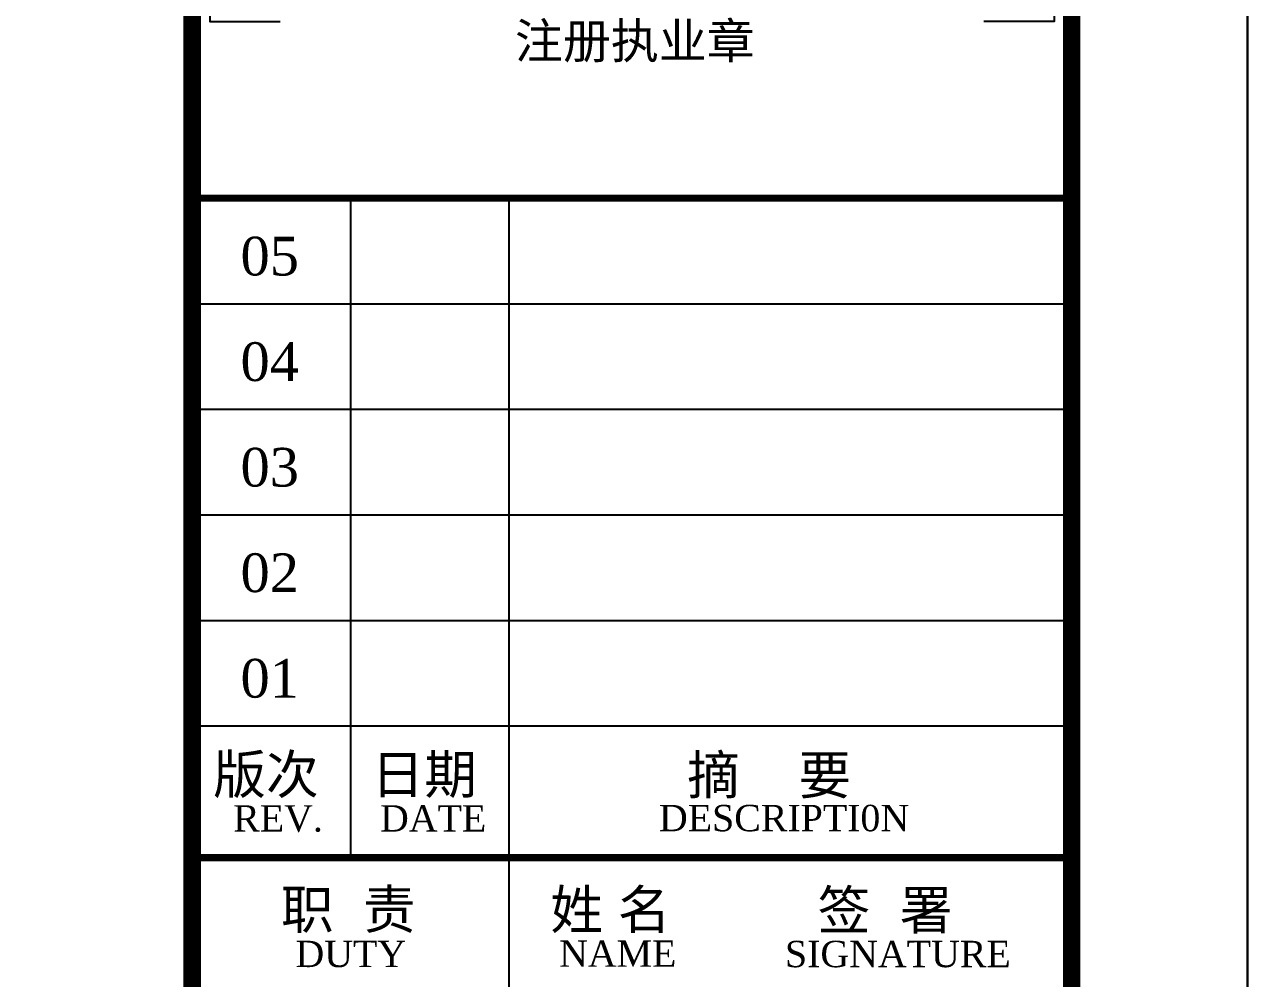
# Model space of a CAD drawing. Extents: x 498328 to 716449, y -893371 to -467753.
# Drawn here: x 603774 to 610727, y -805819 to -800395 of the extents above; entities that cross this region are included whole.
import ezdxf
from ezdxf.enums import TextEntityAlignment as Align

# ---------------------------------------------------------------- set-up
doc = ezdxf.new("R2010")
doc.units = 0
doc.header["$LTSCALE"] = 1000
doc.layers.get('0').update_dxf_attribs({"linetype": 'CONTINUOUS'})
for name, color, linetype in [('PUB_TITLE', 4, 'CONTINUOUS'), ('TK-PUBLIC', 7, 'CONTINUOUS'), ('通用-图框C-SHET', 141, 'CONTINUOUS')]:
    doc.layers.add(name, color=color, linetype=linetype)
doc.layers.add('yichutu', color=7, linetype='CONTINUOUS', true_color=0xffffff, plot=False)
doc.styles.add('标识1', font='times.ttf')

# ---------------------------------------------------------------- blocks, each defined once
blk = doc.blocks.new('yct-841-594-84100-59400-100-1000.0')
at = {"layer": 'yichutu', "color": 7, "true_color": 0xffffff}
blk.add_lwpolyline([(0, 0), (0, 59400), (84100, 59400), (84100, 0)], close=True, dxfattribs=at)
blk = doc.blocks.new('TY-YINZHANG-200702')
at = {"layer": 'TK-PUBLIC', "color": 253}
for points in [[(-4650, 24177.3), (-4650, 24577.3), (-4250, 24577.3)], [(-250, 24577.3), (150, 24577.3), (150, 24177.3)], [(-4650, 21977.3), (-4650, 21577.3), (-4650, 21577.3), (-4250, 21577.3)], [(150, 21977.3), (150, 21577.3), (-250, 21577.3)], [(-4650, 19225), (-4650, 19625), (-4250, 19625)], [(-250, 19625), (150, 19625), (150, 19225)], [(-4650, 17025), (-4650, 16625), (-4650, 16625), (-4250, 16625)], [(150, 17025), (150, 16625), (-250, 16625)]]:
    blk.add_lwpolyline(points, dxfattribs=at)
at = {"layer": 'TK-PUBLIC', "color": 253, "style": '标识1'}
for s, p in [('勘察设计专用章', (-2233.5, 21472.9)), ('注册执业章', (-2233.5, 16520.6))]:
    blk.add_text(s, height=200, dxfattribs=at).set_placement(p, align=Align.MIDDLE)
blk = doc.blocks.new('图框1')
at = {"layer": '通用-图框C-SHET', "const_width": 40}
blk.add_lwpolyline([(704539.4, -228356), (709539.4, -228356)], dxfattribs=at)
at = {"layer": 'TK-PUBLIC', "style": '标识1'}
for s, height, p in [('职  责', 220, (705043.7, -228760.3)), ('姓 名', 220, (706575.9, -228762)), ('签  署', 220, (708095.2, -228764)), ('DUTY', 150, (705126.6, -228978.7)), ('NAME', 150, (706625, -228977)), ('SIGNATURE', 150, (707909.5, -228979.1))]:
    blk.add_text(s, height=height, dxfattribs=at).set_placement(p)

msp = doc.modelspace()

# ---------------------------------------------------------------- linework, layer by layer
at = {"layer": 'PUB_TITLE'}
msp.add_lwpolyline([(526627.4, -821882.5), (610727.4, -821882.5), (610727.4, -762482.5), (526627.4, -762482.5)], close=True, dxfattribs=at)
at = {"layer": 'PUB_TITLE', "const_width": 100}
msp.add_lwpolyline([(529127.4, -820882.5), (609727.4, -820882.5), (609727.4, -763482.5), (529127.4, -763482.5)], close=True, dxfattribs=at)
at = {"layer": '通用-图框C-SHET'}
for p, q in [((605627.4, -801382.5), (605627.4, -805132.5)), ((606527.4, -801382.5), (606527.4, -811882.5)), ((604727.4, -801982.5), (609727.4, -801982.5)), ((604727.4, -802582.5), (609727.4, -802582.5)), ((604727.4, -803182.5), (609727.4, -803182.5)), ((604727.4, -803782.5), (609727.4, -803782.5)), ((604727.4, -804382.5), (609727.4, -804382.5))]:
    msp.add_line(p, q, dxfattribs=at)
for points, const_width in [([(604727.4, -820882.5), (604727.4, -794932.5)], 100), ([(604727.4, -801382.5), (609727.4, -801382.5)], 40), ([(604727.4, -801382.5), (609727.4, -801382.5)], 40), ([(604727.4, -805132.5), (609727.4, -805132.5)], 40)]:
    msp.add_lwpolyline(points, dxfattribs=dict(at, const_width=const_width))

# ---------------------------------------------------------------- block references
msp.add_blockref('TY-YINZHANG-200702', (609477.4, -817003.7))
at = {"color": 1, "lineweight": 13}
msp.add_blockref('图框1', (-99812.1, -576774.9), dxfattribs=at)
at = {"layer": 'yichutu'}
msp.add_blockref('yct-841-594-84100-59400-100-1000.0', (526627.4, -821882.5), dxfattribs=at)

# ---------------------------------------------------------------- texts
at = {"layer": 'TK-PUBLIC', "style": '标识1'}
for s, height, p in [('05', 220, (605002.1, -801821.7)), ('04', 220, (605002.1, -802421.7)), ('03', 220, (605002.1, -803021.7)), ('02', 220, (605002.1, -803621.7)), ('01', 220, (605002.1, -804221.7)), ('版次', 220, (604846.4, -804767.4)), ('日期', 220, (605746.4, -804767.4)), ('摘    要', 220, (607541.3, -804771.1)), ('REV.', 150, (604960.6, -804983.2)), ('DATE', 150, (605795.2, -804983.2)), ('DESCRIPTI0N', 150, (607381, -804981.3))]:
    msp.add_text(s, height=height, dxfattribs=at).set_placement(p)

doc.saveas('drawing.dxf')
